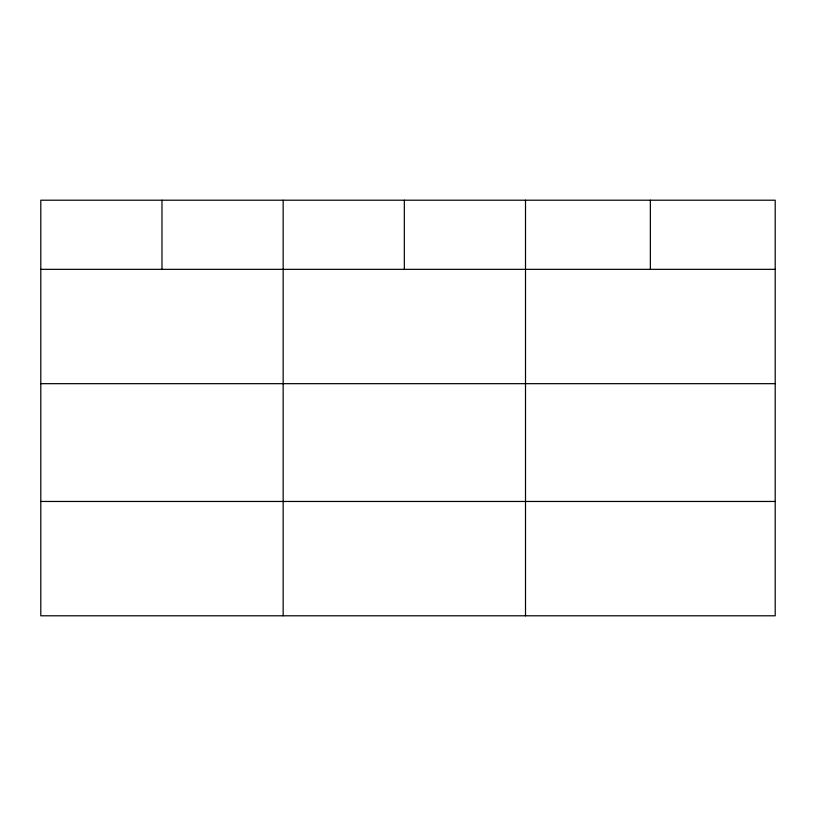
<?xml version="1.0" encoding="UTF-8"?>
<svg xmlns="http://www.w3.org/2000/svg" width="816" height="816" viewBox="0 0 816 816"><rect width="100%" height="100%" fill="white"/><g stroke="black" fill="none" stroke-linecap="round" stroke-linejoin="round"><path stroke-width="1.22" d="M775.2 383.673L775.2 200.206L40.8 200.206L40.8 615.794L775.2 615.794L775.2 383.673L40.8 383.673M40.8 269.341L775.2 269.341M40.8 501.463L775.2 501.463M650.352 200.206L650.352 269.341M525.504 200.206L525.504 615.794M404.328 200.206L404.328 269.341M283.152 200.206L283.152 615.794M161.976 200.206L161.976 269.341"/></g></svg>
